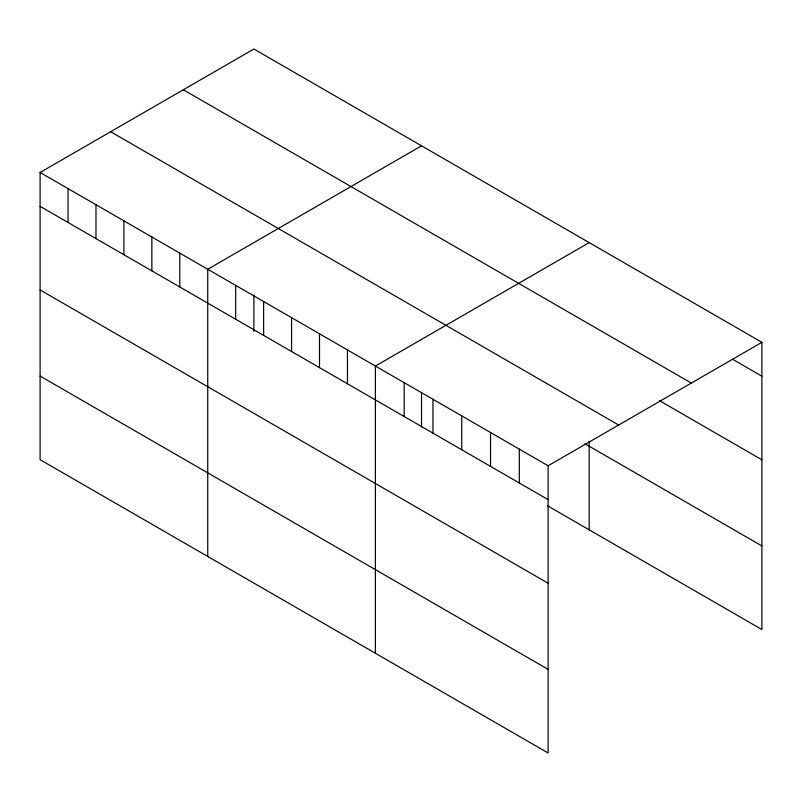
<?xml version="1.0" encoding="UTF-8"?>
<svg xmlns="http://www.w3.org/2000/svg" width="802" height="802" viewBox="0 0 802 802"><rect width="100%" height="100%" fill="white"/><g stroke="black" fill="none" stroke-linecap="round" stroke-linejoin="round"><path stroke-width="1.2" d="M40.1 172.47L548.107 465.762L548.107 752.968L40.1 459.676L40.1 172.47L253.893 49.032L761.9 342.324L761.9 629.53L547.265 505.621M421.531 145.824L207.738 269.251L207.738 556.458M589.179 242.605L375.386 366.043L375.386 653.249M548.107 465.762L761.9 342.324M733.108 359.577L761.9 376.188M183.337 89.764L691.344 383.065M659.545 400.699L761.9 459.797M110.656 131.728L618.663 425.03M584.879 443.727L761.9 545.931M40.1 206.335L548.107 499.626M40.1 289.933L548.107 583.224M40.1 376.068L548.107 669.359M589.179 441.22L589.179 529.811M519.315 449.14L519.315 483.005M490.533 432.519L490.533 466.383M461.741 415.897L461.741 449.762M432.96 399.276L432.96 433.14M421.531 393.04L421.531 426.965M404.168 382.664L404.168 416.529M347.446 349.913L347.446 383.777M319.507 333.782L319.507 367.637M291.567 317.642L291.567 351.507M263.627 301.512L263.627 335.376M253.893 295.046L253.893 331.396M235.678 285.382L235.678 319.246M179.798 253.121L179.798 286.986M151.859 236.991L151.859 270.855M123.919 220.861L123.919 254.725M95.979 204.731L95.979 238.595M68.04 188.6L68.04 222.465"/></g></svg>
